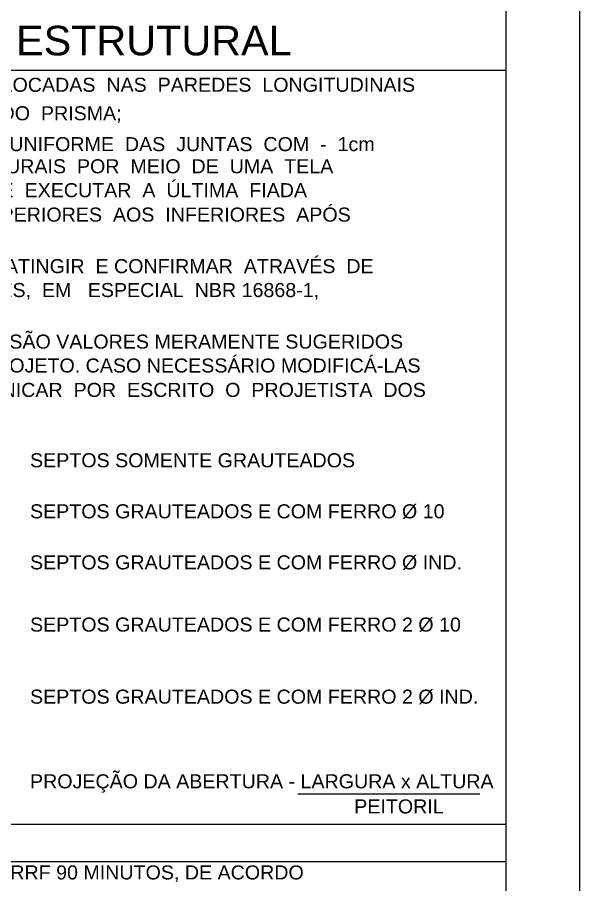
# Model space of a CAD drawing. Extents: x 0 to 119, y 0 to 84.
# Drawn here: x 111.3 to 118.9, y 39.3 to 51.02 of the extents above; entities that cross this region are included whole.
import ezdxf

# ---------------------------------------------------------------- set-up
doc = ezdxf.new("R2010")
doc.units = 0
doc.header["$MEASUREMENT"] = 0
for name, color, linetype in [('3', 7, 'CONTINUOUS'), ('40', 7, 'CONTINUOUS'), ('7', 232, 'CONTINUOUS')]:
    doc.layers.add(name, color=color, linetype=linetype)
doc.styles.add('TQS_ARIAL', font='arial.ttf')

msp = doc.modelspace()

# ---------------------------------------------------------------- linework, layer by layer
at = {"layer": '40', "linetype": 'Continuous'}
for p, q in [((118.9, 84.099998), (118.9, 29.699798)), ((100.4, 50.310783), (117.9, 50.310783)), ((115.088536, 40.524865), (117.549468, 40.524865)), ((100.4, 40.115402), (117.9, 40.115402)), ((100.4, 40.115402), (117.9, 40.115402)), ((100.4, 40.115402), (117.9, 40.115402)), ((100.4, 39.609785), (117.9, 39.609785))]:
    msp.add_line(p, q, dxfattribs=at)
at = {"layer": '7', "color": 232, "linetype": 'Continuous'}
msp.add_line((117.9, 83.099998), (117.9, 0.999998), dxfattribs=at)

# ---------------------------------------------------------------- texts
at = {"layer": '3', "color": 7, "linetype": 'Continuous', "style": 'TQS_ARIAL'}
msp.add_text('1) A ESTRUTURA FOI CONCEBIDA PARA TRRF 120 MINUTOS, REDUZIDOS PARA TRRF 90 MINUTOS, DE ACORDO', height=0.19, dxfattribs=at).set_placement((100.718757, 39.368006))
at = {"layer": '40', "linetype": 'Continuous', "style": 'TQS_ARIAL'}
for s, height, p in [('DETALHES DA ALVENARIA ESTRUTURAL', 0.4, (103.95291, 50.508765)), (' 1)  AS  CORDÕES DE ARGAMASSA DAS JUNTAS  HORIZONTAIS  DEVEM  SER  COLOCADAS  NAS  PAREDES  LONGITUDINAIS', 0.19, (100.571259, 50.016272)), ('      E  TRANSVERSAIS  DOS BLOCOS  PARA  GARANTIR  COMPLETA  EFICIENCIA  DO  PRISMA;', 0.19, (100.571259, 49.631357)), (' 2)  TODAS  AS  ELEVAÇÕES  DEVEM  SER  EXECUTADAS  COM  ASSENTAMENTO  UNIFORME  DAS  JUNTAS  COM  -  1cm', 0.19, (100.571259, 49.213734)), (' 3)  A  ALVENARIA  DE  VEDAÇÃO  DEVE  SER  AMARRADA  AS  PAREDES  ESTRUTURAIS  POR  MEIO  DE  UMA  TELA', 0.19, (100.571259, 48.914279)), ('      BELGOFIX  OU  SIMILAR,  CONFORME  DETALHE.  ALÉM  DISSO  NÃO  SE  DEVE  EXECUTAR  A  ÚLTIMA  FIADA  ', 0.19, (100.571259, 48.591279)), ('      DAS  ELEVAÇÕES,  DEVENDO  SEREM  ENCUNHADAS  DOS  PAVIMENTOS  SUPERIORES  AOS  INFERIORES  APÓS', 0.19, (100.571259, 48.261279)), (' 4)  AS  RESISTÊNCIAS DE PRISMAS  ESPECIFICADAS SÃO VALORES MÍNIMOS  A  ATINGIR  E CONFIRMAR  ATRAVÉS  DE  ', 0.19, (100.571259, 47.564279)), ('      ENSAIOS  REALIZADOS  EM  CONFORMIDADE COM AS  NORMAS   PERTINENTES,  EM   ESPECIAL  NBR 16868-1, ', 0.19, (100.571259, 47.241279)), (' 5)  AS  RESISTÊNCIAS DOS BLOCOS,GRAUTES E ARGAMASSAS ESPECIFICADAS  SÃO VALORES MERAMENTE SUGERIDOS ', 0.19, (100.571259, 46.544279)), ('      PARA QUE SE ATINJAM AS RESISTÊNCIAS DE PRISMA CONSIDERADAS  NO PROJETO. CASO NECESSÁRIO MODIFICÁ-LAS', 0.19, (100.571259, 46.221279)), ('      PARA  GARANTIR O REQUISITO ANTERIORMENTE REFERIDO, DEVE-SE COMUNICAR  POR  ESCRITO  O  PROJETISTA  DOS  ', 0.19, (100.571259, 45.891279)), ('SEPTOS SOMENTE GRAUTEADOS', 0.19, (111.469621, 44.939943)), ('SEPTOS GRAUTEADOS E COM FERRO %%c 10', 0.19, (111.469621, 44.249943)), ('SEPTOS GRAUTEADOS E COM FERRO %%c IND.', 0.19, (111.469621, 43.559943)), ('SEPTOS GRAUTEADOS E COM FERRO 2 %%c 10', 0.19, (111.469621, 42.718795)), ('SEPTOS GRAUTEADOS E COM FERRO 2 %%c IND.', 0.19, (111.469621, 41.744223)), ('PROJEÇÃO DA ABERTURA - LARGURA x ALTURA', 0.19, (111.469621, 40.599943)), ('PEITORIL', 0.19, (115.852359, 40.260506))]:
    msp.add_text(s, height=height, dxfattribs=at).set_placement(p)

doc.saveas('drawing.dxf')
